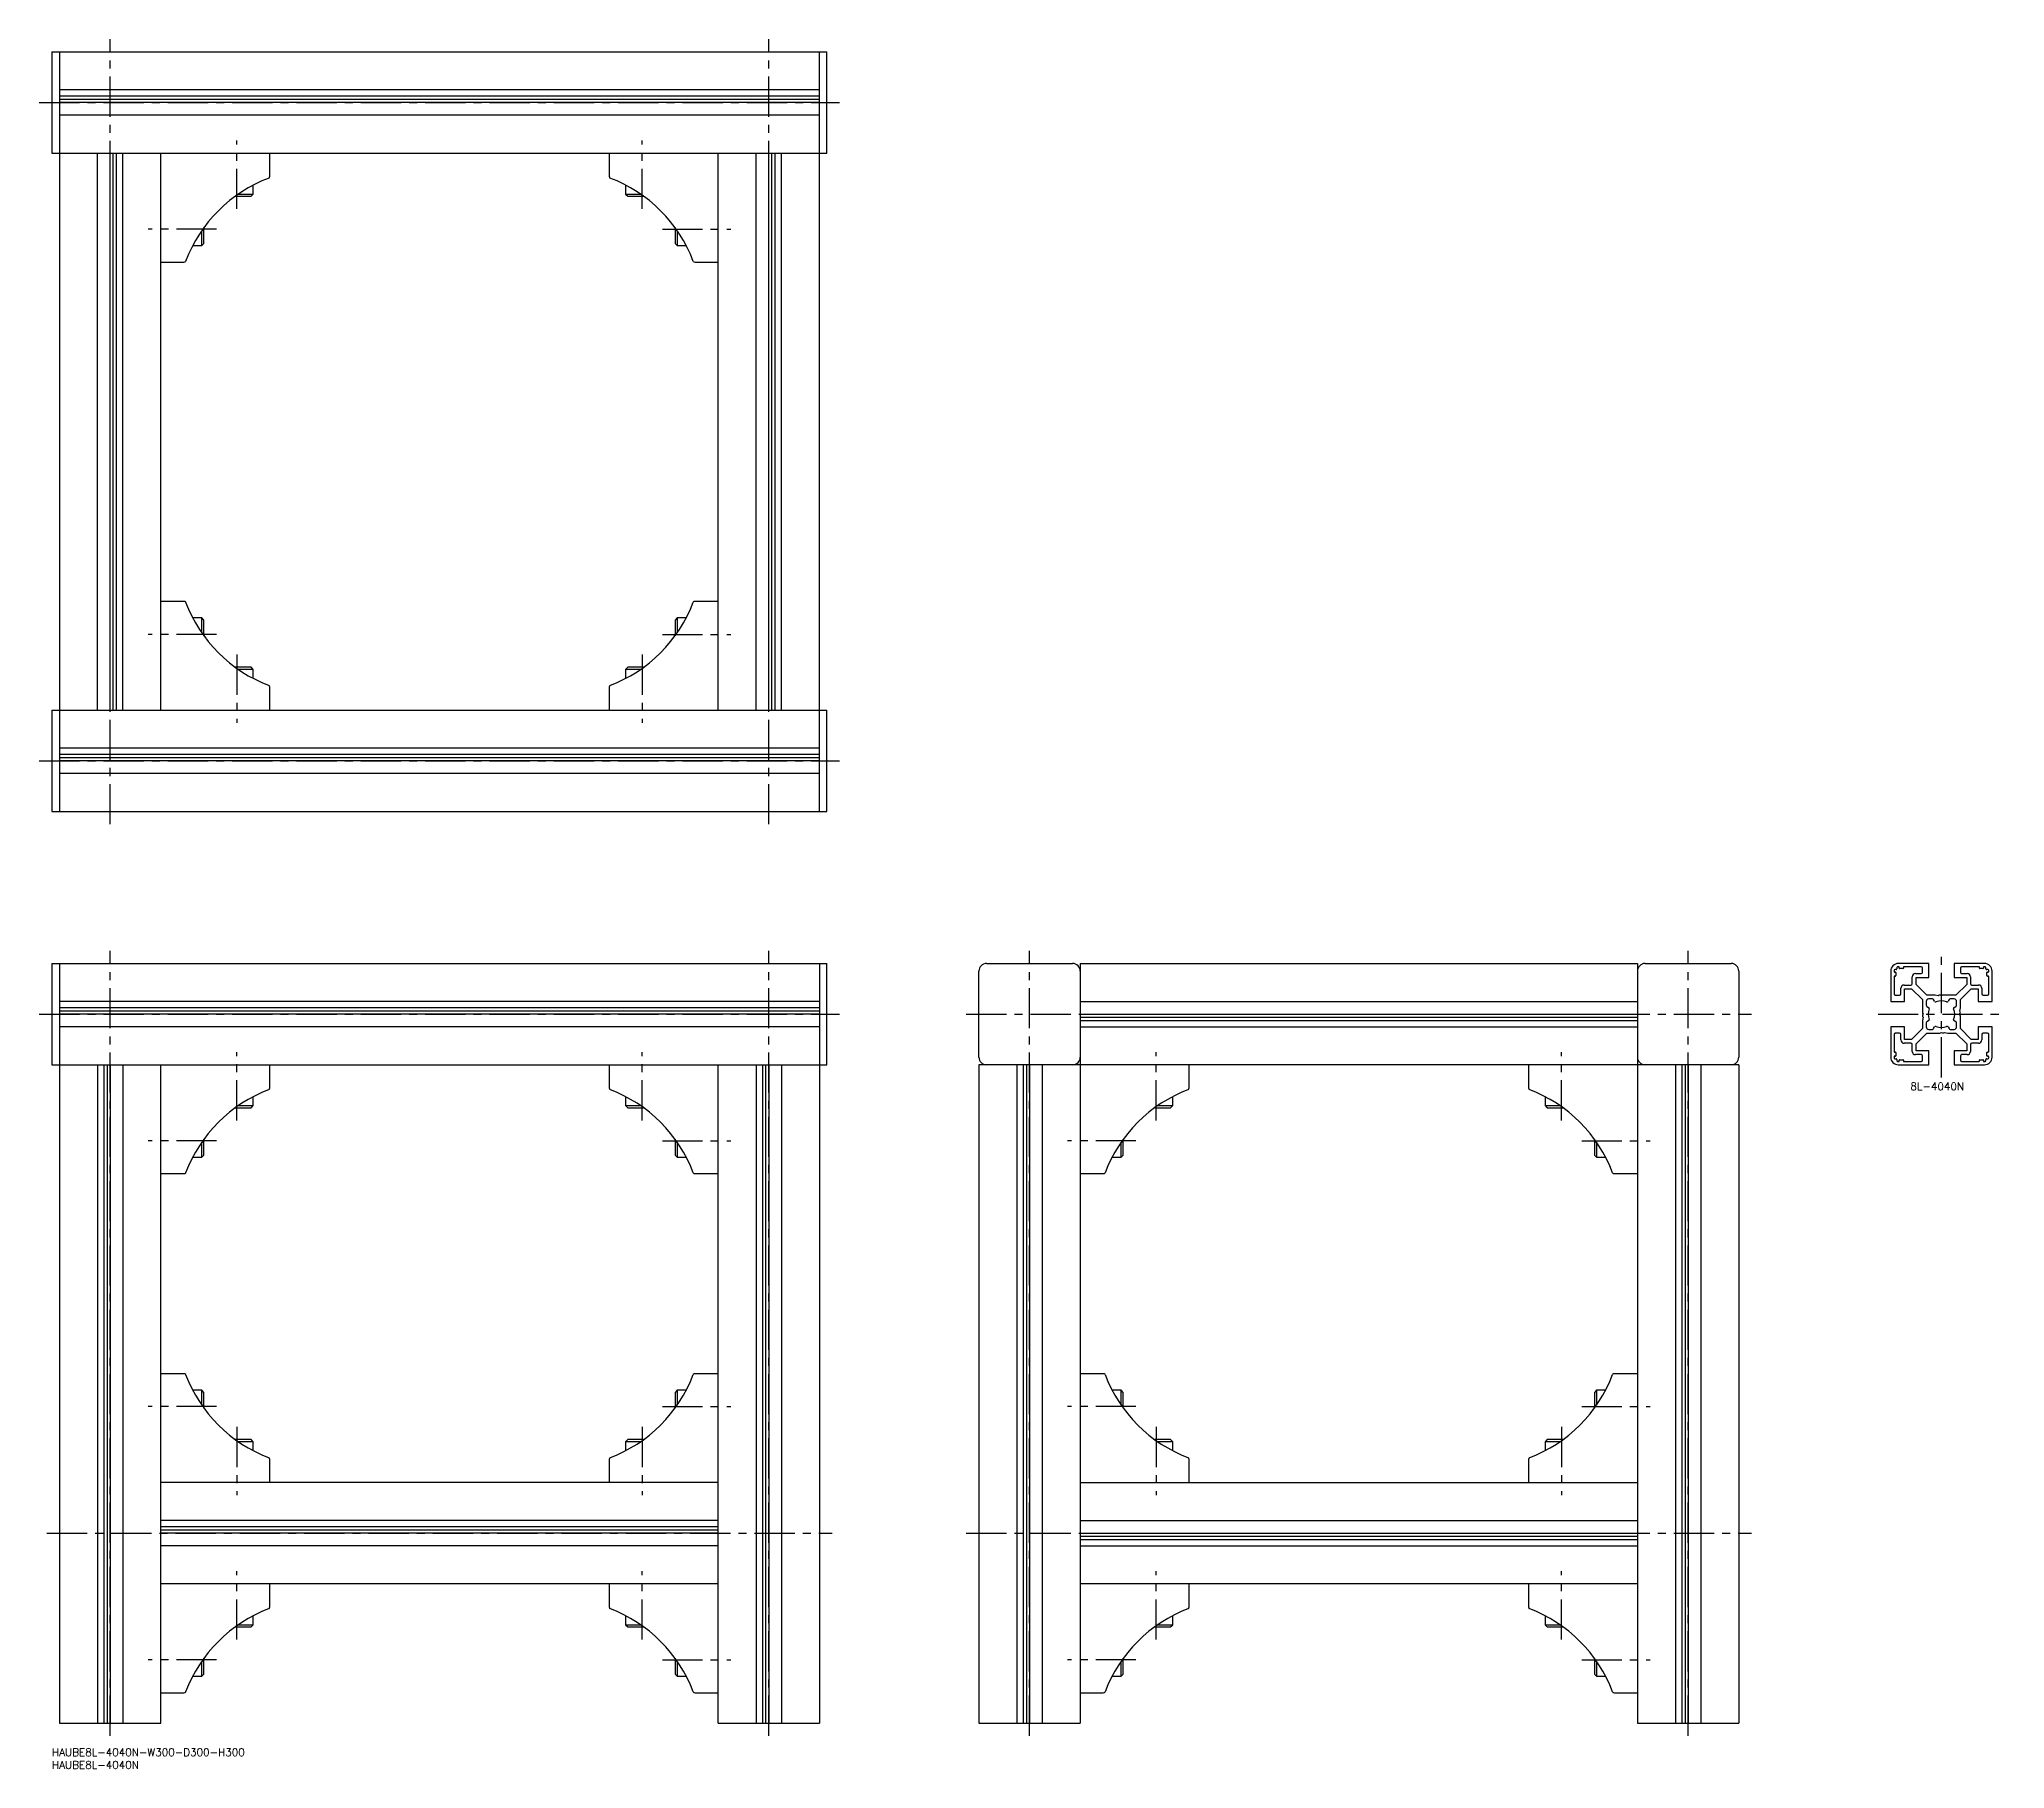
# Model space of a CAD drawing. Extents: x -5 to 771, y -8 to 675.
import ezdxf

# ---------------------------------------------------------------- set-up
doc = ezdxf.new("R2010")
doc.units = 0
doc.header["$LTSCALE"] = 0.5
doc.linetypes.add('CENTER', pattern=[50.8, 31.75, -6.35, 6.35, -6.35])
for name, color, linetype in [('MSM_CENTER', 1, 'CENTER'), ('MSM_CONTINUOUS', 7, 'CONTINUOUS'), ('MSM_PART_NUMBER', 7, 'CONTINUOUS')]:
    doc.layers.add(name, color=color, linetype=linetype)
doc.styles.get("Standard").update_dxf_attribs({"font": 'txt.shx', "height": 3, "bigfont": 'bigfont.shx'})

# ---------------------------------------------------------------- blocks, each defined once
blk = doc.blocks.new('*U8')
at = {"layer": 'MSM_PART_NUMBER'}
blk.add_text('HAUBE8L-4040N-W300-D300-H300', height=3, dxfattribs=at).set_placement((0, -3))
blk = doc.blocks.new('*U9')
at = {"layer": 'MSM_PART_NUMBER'}
blk.add_text('HAUBE8L-4040N', height=3, dxfattribs=at).set_placement((0, -8))
blk = doc.blocks.new('*U10')
at = {"layer": 'MSM_PART_NUMBER'}
blk.add_text('8L-4040N', height=3, dxfattribs=at).set_placement((733.76, 259.97))

msp = doc.modelspace()

# ---------------------------------------------------------------- linework, layer by layer
at = {"layer": 'MSM_CENTER'}
for p, q in [((23, 365), (23, 675)), ((283, 365), (283, 675)), ((-5, 650), (311, 650)), ((73, 608), (73, 635)), ((233, 608), (233, 635)), ((65, 600), (38, 600)), ((241, 600), (268, 600)), ((65, 440), (38, 440)), ((241, 440), (268, 440)), ((73, 432), (73, 405)), ((233, 432), (233, 405)), ((-5, 390), (311, 390)), ((23, 5), (23, 315)), ((283, 5), (283, 315)), ((386, 5), (386, 315)), ((646, 5), (646, 315)), ((746, 265), (746, 315)), ((-5, 290), (311, 290)), ((361, 290), (671, 290)), ((721, 290), (771, 290)), ((73, 248), (73, 275)), ((233, 248), (233, 275)), ((436, 248), (436, 275)), ((596, 248), (596, 275)), ((65, 240), (38, 240)), ((241, 240), (268, 240)), ((428, 240), (401, 240)), ((604, 240), (631, 240)), ((65, 135), (38, 135)), ((241, 135), (268, 135)), ((428, 135), (401, 135)), ((604, 135), (631, 135)), ((73, 127), (73, 100)), ((233, 127), (233, 100)), ((436, 127), (436, 100)), ((596, 127), (596, 100)), ((-2, 85), (308, 85)), ((361, 85), (671, 85)), ((73, 43), (73, 70)), ((233, 43), (233, 70)), ((436, 43), (436, 70)), ((596, 43), (596, 70)), ((65, 35), (38, 35)), ((241, 35), (268, 35)), ((428, 35), (401, 35)), ((604, 35), (631, 35))]:
    msp.add_line(p, q, dxfattribs=at)
at = {"layer": 'MSM_CONTINUOUS'}
for p, q in [((0, 670), (306, 670)), ((0, 670), (0, 630)), ((3, 670), (3, 370)), ((303, 370), (303, 670)), ((306, 630), (306, 670)), ((303, 655), (3, 655)), ((303, 652.5), (3, 652.5)), ((303, 651.22), (3, 651.22)), ((303, 650), (3, 650)), ((303, 645), (3, 645)), ((0, 630), (306, 630)), ((18, 410), (18, 630)), ((23, 410), (23, 630)), ((24.22, 410), (24.22, 630)), ((25.5, 410), (25.5, 630)), ((28, 410), (28, 630)), ((43, 410), (43, 630)), ((86, 620.91), (86, 630)), ((220, 630), (220, 620.91)), ((263, 410), (263, 630)), ((278, 410), (278, 630)), ((283, 410), (283, 630)), ((284.22, 410), (284.22, 630)), ((285.5, 410), (285.5, 630)), ((288, 410), (288, 630)), ((73.61, 613.87), (79.5, 613.87)), ((78.63, 613), (79.5, 613.87)), ((79.5, 613.87), (79.5, 617.42)), ((226.5, 617.42), (226.5, 613.87)), ((226.5, 613.87), (227.37, 613)), ((226.5, 613.87), (232.39, 613.87)), ((72.39, 613), (78.63, 613)), ((227.37, 613), (233.61, 613)), ((59.13, 593.5), (59.13, 599.39)), ((60, 594.37), (60, 600.61)), ((246, 600.61), (246, 594.37)), ((246.87, 599.39), (246.87, 593.5)), ((55.58, 593.5), (59.13, 593.5)), ((59.13, 593.5), (60, 594.37)), ((246, 594.37), (246.87, 593.5)), ((246.87, 593.5), (250.42, 593.5)), ((43, 587), (52.09, 587)), ((253.91, 587), (263, 587)), ((52.09, 453), (43, 453)), ((263, 453), (253.91, 453)), ((59.13, 446.5), (55.58, 446.5)), ((60, 445.63), (59.13, 446.5)), ((59.13, 440.61), (59.13, 446.5)), ((60, 439.39), (60, 445.63)), ((246.87, 446.5), (246, 445.63)), ((246, 445.63), (246, 439.39)), ((250.42, 446.5), (246.87, 446.5)), ((246.87, 446.5), (246.87, 440.61)), ((78.63, 427), (72.39, 427)), ((79.5, 426.13), (78.63, 427)), ((227.37, 427), (226.5, 426.13)), ((233.61, 427), (227.37, 427)), ((79.5, 426.13), (73.61, 426.13)), ((79.5, 422.58), (79.5, 426.13)), ((86, 410), (86, 419.09)), ((220, 419.09), (220, 410)), ((226.5, 426.13), (226.5, 422.58)), ((232.39, 426.13), (226.5, 426.13)), ((0, 410), (306, 410)), ((0, 410), (0, 370)), ((306, 370), (306, 410)), ((303, 395), (3, 395)), ((303, 392.5), (3, 392.5)), ((303, 391.22), (3, 391.22)), ((303, 390), (3, 390)), ((303, 385), (3, 385)), ((0, 370), (306, 370)), ((0, 310), (306, 310)), ((0, 310), (0, 270)), ((3, 310), (3, 10)), ((303, 310), (303, 10)), ((306, 270), (306, 310)), ((366, 273), (366, 307)), ((369, 310), (403, 310)), ((406, 310), (406, 10)), ((406, 310), (626, 310)), ((626, 310), (626, 10)), ((629, 310), (663, 310)), ((666, 307), (666, 273)), ((726, 307), (726, 295)), ((727.3, 307.3), (727.3, 306.8)), ((727.3, 304.8), (727.3, 298)), ((727.5, 306.6), (727.8, 306.6)), ((727.8, 305), (727.5, 305)), ((728.1, 307.6), (727.6, 307.6)), ((728, 306.4), (728, 305.2)), ((728.4, 308.4), (728.4, 307.9)), ((729.2, 308.7), (728.7, 308.7)), ((741, 310), (729, 310)), ((729.4, 308.2), (729.4, 308.5)), ((730.8, 308), (729.6, 308)), ((731, 308.5), (731, 308.2)), ((738, 308.7), (731.2, 308.7)), ((734.5, 302), (734.5, 304.7)), ((735.8, 306), (738, 306)), ((736, 301.77), (736, 304.5)), ((736, 304.5), (741, 304.5)), ((738.5, 306.5), (738.5, 308.2)), ((741, 304.5), (741, 310)), ((763, 310), (751, 310)), ((751, 310), (751, 304.5)), ((751, 304.5), (756, 304.5)), ((753.5, 308.2), (753.5, 306.5)), ((760.8, 308.7), (754, 308.7)), ((754, 306), (756.2, 306)), ((756, 304.5), (756, 301.77)), ((757.5, 304.7), (757.5, 302)), ((761, 308.2), (761, 308.5)), ((762.4, 308), (761.2, 308)), ((762.6, 308.5), (762.6, 308.2)), ((763.3, 308.7), (762.8, 308.7)), ((763.6, 307.9), (763.6, 308.4)), ((764.4, 307.6), (763.9, 307.6)), ((764, 305.2), (764, 306.4)), ((764.2, 306.6), (764.5, 306.6)), ((764.5, 305), (764.2, 305)), ((764.7, 306.8), (764.7, 307.3)), ((764.7, 298), (764.7, 304.8)), ((766, 295), (766, 307)), ((303, 295), (3, 295)), ((406, 295), (626, 295)), ((726, 295), (731.5, 295)), ((727.8, 297.5), (729.5, 297.5)), ((730, 298), (730, 300.2)), ((731.3, 301.5), (734, 301.5)), ((731.5, 295), (731.5, 300)), ((731.5, 300), (734.23, 300)), ((734.23, 300), (738.5, 295.73)), ((740.27, 297.5), (736, 301.77)), ((738.5, 295.73), (738.5, 290.65)), ((740, 295), (740, 293.49)), ((743.5, 297.5), (740.27, 297.5)), ((742.51, 296), (741, 296)), ((743.31, 295.06), (742.95, 295.73)), ((744.78, 297.25), (743.5, 297.5)), ((745.1, 297.43), (744.78, 297.25)), ((746, 297.2), (745.6, 297.43)), ((746.4, 297.43), (746, 297.2)), ((751.73, 297.5), (746.65, 297.5)), ((749.05, 295.73), (748.69, 295.06)), ((751, 296), (749.49, 296)), ((756, 301.77), (751.73, 297.5)), ((752, 293.49), (752, 295)), ((753.5, 295.73), (757.77, 300)), ((753.5, 292.5), (753.5, 295.73)), ((757.77, 300), (760.5, 300)), ((758, 301.5), (760.7, 301.5)), ((760.5, 300), (760.5, 295)), ((760.5, 295), (766, 295)), ((762, 300.2), (762, 298)), ((762.5, 297.5), (764.2, 297.5)), ((303, 292.5), (3, 292.5)), ((303, 291.22), (3, 291.22)), ((303, 290), (3, 290)), ((406, 290), (626, 290)), ((406, 288.78), (626, 288.78)), ((406, 287.5), (626, 287.5)), ((738.75, 288.78), (738.5, 287.5)), ((738.5, 287.5), (738.5, 284.27)), ((738.57, 290.4), (738.8, 290)), ((738.8, 290), (738.57, 289.6)), ((738.57, 289.1), (738.75, 288.78)), ((740.27, 293.05), (740.94, 292.69)), ((740.94, 287.31), (740.27, 286.95)), ((751.06, 292.69), (751.73, 293.05)), ((751.73, 286.95), (751.06, 287.31)), ((753.2, 290), (753.43, 290.4)), ((753.43, 289.6), (753.2, 290)), ((753.25, 291.22), (753.5, 292.5)), ((753.43, 290.9), (753.25, 291.22)), ((753.5, 284.27), (753.5, 289.35)), ((303, 285), (3, 285)), ((406, 285), (626, 285)), ((731.5, 285), (726, 285)), ((726, 285), (726, 273)), ((727.3, 282), (727.3, 275.2)), ((729.5, 282.5), (727.8, 282.5)), ((730, 279.8), (730, 282)), ((731.5, 280), (731.5, 285)), ((734.23, 280), (731.5, 280)), ((738.5, 284.27), (734.23, 280)), ((736, 278.23), (740.27, 282.5)), ((740, 286.51), (740, 285)), ((740.27, 282.5), (745.35, 282.5)), ((741, 284), (742.51, 284)), ((742.95, 284.27), (743.31, 284.94)), ((745.6, 282.57), (746, 282.8)), ((746, 282.8), (746.4, 282.57)), ((746.9, 282.57), (747.22, 282.75)), ((747.22, 282.75), (748.5, 282.5)), ((748.5, 282.5), (751.73, 282.5)), ((748.69, 284.94), (749.05, 284.27)), ((749.49, 284), (751, 284)), ((751.73, 282.5), (756, 278.23)), ((752, 285), (752, 286.51)), ((757.77, 280), (753.5, 284.27)), ((760.5, 280), (757.77, 280)), ((766, 285), (760.5, 285)), ((760.5, 285), (760.5, 280)), ((762, 282), (762, 279.8)), ((764.2, 282.5), (762.5, 282.5)), ((764.7, 275.2), (764.7, 282)), ((766, 273), (766, 285)), ((727.3, 273.2), (727.3, 272.7)), ((727.5, 275), (727.8, 275)), ((727.8, 273.4), (727.5, 273.4)), ((727.6, 272.4), (728.1, 272.4)), ((728, 274.8), (728, 273.6)), ((728.4, 272.1), (728.4, 271.6)), ((729.4, 271.5), (729.4, 271.8)), ((729.6, 272), (730.8, 272)), ((731, 271.8), (731, 271.5)), ((734, 278.5), (731.3, 278.5)), ((734.5, 275.3), (734.5, 278)), ((738, 274), (735.8, 274)), ((736, 275.5), (736, 278.23)), ((741, 275.5), (736, 275.5)), ((738.5, 271.8), (738.5, 273.5)), ((741, 270), (741, 275.5)), ((756, 275.5), (751, 275.5)), ((751, 275.5), (751, 270)), ((753.5, 273.5), (753.5, 271.8)), ((756.2, 274), (754, 274)), ((756, 278.23), (756, 275.5)), ((757.5, 278), (757.5, 275.3)), ((760.7, 278.5), (758, 278.5)), ((761, 271.5), (761, 271.8)), ((761.2, 272), (762.4, 272)), ((762.6, 271.8), (762.6, 271.5)), ((763.6, 271.6), (763.6, 272.1)), ((763.9, 272.4), (764.4, 272.4)), ((764, 273.6), (764, 274.8)), ((764.2, 275), (764.5, 275)), ((764.5, 273.4), (764.2, 273.4)), ((764.7, 272.7), (764.7, 273.2)), ((0, 270), (306, 270)), ((18, 270), (18, 10)), ((20.5, 270), (20.5, 10)), ((21.78, 270), (21.78, 10)), ((23, 270), (23, 10)), ((28, 270), (28, 10)), ((43, 10), (43, 270)), ((86, 260.91), (86, 270)), ((220, 270), (220, 260.91)), ((263, 10), (263, 270)), ((278, 270), (278, 10)), ((280.5, 270), (280.5, 10)), ((281.78, 270), (281.78, 10)), ((283, 270), (283, 10)), ((288, 270), (288, 10)), ((666, 270), (366, 270)), ((366, 270), (366, 10)), ((381, 270), (381, 10)), ((383.5, 270), (383.5, 10)), ((384.78, 270), (384.78, 10)), ((386, 270), (386, 10)), ((391, 270), (391, 10)), ((449, 260.91), (449, 270)), ((583, 270), (583, 260.91)), ((641, 270), (641, 10)), ((643.5, 270), (643.5, 10)), ((644.78, 270), (644.78, 10)), ((646, 270), (646, 10)), ((651, 270), (651, 10)), ((666, 270), (666, 10)), ((728.7, 271.3), (729.2, 271.3)), ((729, 270), (741, 270)), ((731.2, 271.3), (738, 271.3)), ((751, 270), (763, 270)), ((754, 271.3), (760.8, 271.3)), ((762.8, 271.3), (763.3, 271.3)), ((79.5, 253.87), (79.5, 257.42)), ((226.5, 257.42), (226.5, 253.87)), ((442.5, 253.87), (442.5, 257.42)), ((589.5, 257.42), (589.5, 253.87)), ((72.39, 253), (78.63, 253)), ((73.61, 253.87), (79.5, 253.87)), ((78.63, 253), (79.5, 253.87)), ((226.5, 253.87), (227.37, 253)), ((226.5, 253.87), (232.39, 253.87)), ((227.37, 253), (233.61, 253)), ((435.39, 253), (441.63, 253)), ((436.61, 253.87), (442.5, 253.87)), ((441.63, 253), (442.5, 253.87)), ((589.5, 253.87), (590.37, 253)), ((589.5, 253.87), (595.39, 253.87)), ((590.37, 253), (596.61, 253)), ((60, 234.37), (60, 240.61)), ((246, 240.61), (246, 234.37)), ((423, 234.37), (423, 240.61)), ((609, 240.61), (609, 234.37)), ((55.58, 233.5), (59.13, 233.5)), ((59.13, 233.5), (59.13, 239.39)), ((59.13, 233.5), (60, 234.37)), ((246, 234.37), (246.87, 233.5)), ((246.87, 239.39), (246.87, 233.5)), ((246.87, 233.5), (250.42, 233.5)), ((418.58, 233.5), (422.13, 233.5)), ((422.13, 233.5), (422.13, 239.39)), ((422.13, 233.5), (423, 234.37)), ((609, 234.37), (609.87, 233.5)), ((609.87, 239.39), (609.87, 233.5)), ((609.87, 233.5), (613.42, 233.5)), ((43, 227), (52.09, 227)), ((253.91, 227), (263, 227)), ((406, 227), (415.09, 227)), ((616.91, 227), (626, 227)), ((52.09, 148), (43, 148)), ((263, 148), (253.91, 148)), ((415.09, 148), (406, 148)), ((626, 148), (616.91, 148)), ((59.13, 141.5), (55.58, 141.5)), ((60, 140.63), (59.13, 141.5)), ((59.13, 135.61), (59.13, 141.5)), ((60, 134.39), (60, 140.63)), ((246.87, 141.5), (246, 140.63)), ((246, 140.63), (246, 134.39)), ((250.42, 141.5), (246.87, 141.5)), ((246.87, 141.5), (246.87, 135.61)), ((422.13, 141.5), (418.58, 141.5)), ((423, 140.63), (422.13, 141.5)), ((422.13, 135.61), (422.13, 141.5)), ((423, 134.39), (423, 140.63)), ((609.87, 141.5), (609, 140.63)), ((609, 140.63), (609, 134.39)), ((613.42, 141.5), (609.87, 141.5)), ((609.87, 141.5), (609.87, 135.61)), ((78.63, 122), (72.39, 122)), ((79.5, 121.13), (73.61, 121.13)), ((79.5, 121.13), (78.63, 122)), ((79.5, 117.58), (79.5, 121.13)), ((227.37, 122), (226.5, 121.13)), ((226.5, 121.13), (226.5, 117.58)), ((232.39, 121.13), (226.5, 121.13)), ((233.61, 122), (227.37, 122)), ((441.63, 122), (435.39, 122)), ((442.5, 121.13), (436.61, 121.13)), ((442.5, 121.13), (441.63, 122)), ((442.5, 117.58), (442.5, 121.13)), ((590.37, 122), (589.5, 121.13)), ((589.5, 121.13), (589.5, 117.58)), ((595.39, 121.13), (589.5, 121.13)), ((596.61, 122), (590.37, 122)), ((86, 105), (86, 114.09)), ((220, 114.09), (220, 105)), ((449, 105), (449, 114.09)), ((583, 114.09), (583, 105)), ((263, 105), (43, 105)), ((406, 105), (626, 105)), ((263, 90), (43, 90)), ((263, 87.5), (43, 87.5)), ((263, 86.22), (43, 86.22)), ((406, 90), (626, 90)), ((263, 85), (43, 85)), ((263, 80), (43, 80)), ((406, 85), (626, 85)), ((406, 83.78), (626, 83.78)), ((406, 82.5), (626, 82.5)), ((406, 80), (626, 80)), ((263, 65), (43, 65)), ((86, 55.91), (86, 65)), ((220, 65), (220, 55.91)), ((626, 65), (406, 65)), ((449, 55.91), (449, 65)), ((583, 65), (583, 55.91)), ((72.39, 48), (78.63, 48)), ((73.61, 48.87), (79.5, 48.87)), ((78.63, 48), (79.5, 48.87)), ((79.5, 48.87), (79.5, 52.42)), ((226.5, 52.42), (226.5, 48.87)), ((226.5, 48.87), (227.37, 48)), ((226.5, 48.87), (232.39, 48.87)), ((227.37, 48), (233.61, 48)), ((435.39, 48), (441.63, 48)), ((436.61, 48.87), (442.5, 48.87)), ((441.63, 48), (442.5, 48.87)), ((442.5, 48.87), (442.5, 52.42)), ((589.5, 52.42), (589.5, 48.87)), ((589.5, 48.87), (590.37, 48)), ((589.5, 48.87), (595.39, 48.87)), ((590.37, 48), (596.61, 48)), ((59.13, 28.5), (59.13, 34.39)), ((60, 29.37), (60, 35.61)), ((246, 35.61), (246, 29.37)), ((246.87, 34.39), (246.87, 28.5)), ((422.13, 28.5), (422.13, 34.39)), ((423, 29.37), (423, 35.61)), ((609, 35.61), (609, 29.37)), ((609.87, 34.39), (609.87, 28.5)), ((55.58, 28.5), (59.13, 28.5)), ((59.13, 28.5), (60, 29.37)), ((246, 29.37), (246.87, 28.5)), ((246.87, 28.5), (250.42, 28.5)), ((418.58, 28.5), (422.13, 28.5)), ((422.13, 28.5), (423, 29.37)), ((609, 29.37), (609.87, 28.5)), ((609.87, 28.5), (613.42, 28.5)), ((43, 22), (52.09, 22)), ((253.91, 22), (263, 22)), ((406, 22), (415.09, 22)), ((616.91, 22), (626, 22)), ((3, 10), (43, 10)), ((263, 10), (303, 10)), ((366, 10), (406, 10)), ((626, 10), (666, 10))]:
    msp.add_line(p, q, dxfattribs=at)
for centre, radius, start, end in [((85, 620.91), 1, 315, 0), ((221, 620.91), 1, 180, 225), ((105.78, 567.22), 56.67, 110.7505, 159.2495), ((200.22, 567.22), 56.67, 20.7505, 69.2495), ((52.09, 588), 1, 270, 315), ((253.91, 588), 1, 225, 270), ((52.09, 452), 1, 45, 90), ((105.78, 472.78), 56.67, 200.7505, 249.2495), ((200.22, 472.78), 56.67, 290.7505, 339.2495), ((253.91, 452), 1, 90, 135), ((85, 419.09), 1, 0, 45), ((221, 419.09), 1, 135, 180), ((369, 307), 3, 90, 180), ((403, 307), 3, 0, 90), ((629, 307), 3, 90, 180), ((663, 307), 3, 0, 90), ((729, 307), 3, 90, 180), ((727.6, 307.3), 0.3, 90, 180), ((727.5, 306.8), 0.2, 180, 270), ((727.5, 304.8), 0.2, 90, 180), ((727.8, 306.4), 0.2, 0, 90), ((727.8, 305.2), 0.2, 270, 0), ((728.1, 307.9), 0.3, 270, 0), ((728.7, 308.4), 0.3, 90, 180), ((729.2, 308.5), 0.2, 0, 90), ((729.6, 308.2), 0.2, 180, 270), ((730.8, 308.2), 0.2, 270, 0), ((731.2, 308.5), 0.2, 90, 180), ((735.8, 304.7), 1.3, 90, 180), ((738, 308.2), 0.5, 0, 90), ((738, 306.5), 0.5, 270, 0), ((754, 308.2), 0.5, 90, 180), ((754, 306.5), 0.5, 180, 270), ((756.2, 304.7), 1.3, 0, 90), ((760.8, 308.5), 0.2, 0, 90), ((761.2, 308.2), 0.2, 180, 270), ((762.4, 308.2), 0.2, 270, 0), ((762.8, 308.5), 0.2, 90, 180), ((763, 307), 3, 0, 90), ((763.3, 308.4), 0.3, 0, 90), ((763.9, 307.9), 0.3, 180, 270), ((764.2, 306.4), 0.2, 90, 180), ((764.2, 305.2), 0.2, 180, 270), ((764.4, 307.3), 0.3, 0, 90), ((764.5, 306.8), 0.2, 270, 0), ((764.5, 304.8), 0.2, 0, 90), ((727.8, 298), 0.5, 180, 270), ((729.5, 298), 0.5, 270, 0), ((731.3, 300.2), 1.3, 90, 180), ((734, 302), 0.5, 270, 0), ((741, 295), 1, 90, 180), ((742.51, 295.5), 0.5, 28, 90), ((743.75, 295.29), 0.5, 208, 293.01146), ((746, 290), 5.25, 66.98854, 113.01146), ((745.35, 297), 0.5, 60, 120), ((746.65, 297), 0.5, 90, 120), ((748.25, 295.29), 0.5, 246.98854, 332), ((749.49, 295.5), 0.5, 90, 152), ((751, 295), 1, 0, 90), ((758, 302), 0.5, 180, 270), ((760.7, 300.2), 1.3, 0, 90), ((762.5, 298), 0.5, 180, 270), ((764.2, 298), 0.5, 270, 0), ((739, 290.65), 0.5, 180, 210), ((739, 289.35), 0.5, 150, 210), ((740.5, 293.49), 0.5, 180, 242), ((746, 290), 5.25, 156.98854, 203.01146), ((740.71, 292.25), 0.5, 336.98854, 62), ((740.71, 287.75), 0.5, 298, 23.01146), ((751.29, 292.25), 0.5, 118, 203.01146), ((751.29, 287.75), 0.5, 156.98854, 242), ((746, 290), 5.25, 336.98854, 23.01146), ((751.5, 293.49), 0.5, 298, 0), ((753, 290.65), 0.5, 330, 30), ((753, 289.35), 0.5, 0, 30), ((727.8, 282), 0.5, 90, 180), ((729.5, 282), 0.5, 0, 90), ((731.3, 279.8), 1.3, 180, 270), ((740.5, 286.51), 0.5, 118, 180), ((741, 285), 1, 180, 270), ((742.51, 284.5), 0.5, 270, 332), ((743.75, 284.71), 0.5, 66.98854, 152), ((746, 290), 5.25, 246.98854, 293.01146), ((745.35, 283), 0.5, 270, 300), ((746.65, 283), 0.5, 240, 300), ((748.25, 284.71), 0.5, 28, 113.01146), ((749.49, 284.5), 0.5, 208, 270), ((751, 285), 1, 270, 0), ((751.5, 286.51), 0.5, 0, 62), ((760.7, 279.8), 1.3, 270, 0), ((762.5, 282), 0.5, 90, 180), ((764.2, 282), 0.5, 0, 90), ((369, 273), 3, 180, 270), ((403, 273), 3, 270, 0), ((629, 273), 3, 180, 270), ((663, 273), 3, 270, 0), ((729, 273), 3, 180, 270), ((727.5, 275.2), 0.2, 180, 270), ((727.5, 273.2), 0.2, 90, 180), ((727.6, 272.7), 0.3, 180, 270), ((727.8, 274.8), 0.2, 0, 90), ((727.8, 273.6), 0.2, 270, 0), ((728.1, 272.1), 0.3, 0, 90), ((728.7, 271.6), 0.3, 180, 270), ((729.6, 271.8), 0.2, 90, 180), ((730.8, 271.8), 0.2, 0, 90), ((734, 278), 0.5, 0, 90), ((735.8, 275.3), 1.3, 180, 270), ((738, 273.5), 0.5, 0, 90), ((738, 271.8), 0.5, 270, 0), ((754, 273.5), 0.5, 90, 180), ((754, 271.8), 0.5, 180, 270), ((756.2, 275.3), 1.3, 270, 0), ((758, 278), 0.5, 90, 180), ((761.2, 271.8), 0.2, 90, 180), ((762.4, 271.8), 0.2, 0, 90), ((763, 273), 3, 270, 0), ((763.3, 271.6), 0.3, 270, 0), ((763.9, 272.1), 0.3, 90, 180), ((764.2, 274.8), 0.2, 90, 180), ((764.2, 273.6), 0.2, 180, 270), ((764.4, 272.7), 0.3, 270, 0), ((764.5, 275.2), 0.2, 270, 0), ((764.5, 273.2), 0.2, 0, 90), ((729.2, 271.5), 0.2, 270, 0), ((731.2, 271.5), 0.2, 180, 270), ((760.8, 271.5), 0.2, 270, 0), ((762.8, 271.5), 0.2, 180, 270), ((105.78, 207.22), 56.67, 110.7505, 159.2495), ((85, 260.91), 1, 315, 0), ((221, 260.91), 1, 180, 225), ((200.22, 207.22), 56.67, 20.7505, 69.2495), ((468.78, 207.22), 56.67, 110.7505, 159.2495), ((448, 260.91), 1, 315, 0), ((584, 260.91), 1, 180, 225), ((563.22, 207.22), 56.67, 20.7505, 69.2495), ((52.09, 228), 1, 270, 315), ((253.91, 228), 1, 225, 270), ((415.09, 228), 1, 270, 315), ((616.91, 228), 1, 225, 270), ((52.09, 147), 1, 45, 90), ((105.78, 167.78), 56.67, 200.7505, 249.2495), ((200.22, 167.78), 56.67, 290.7505, 339.2495), ((253.91, 147), 1, 90, 135), ((415.09, 147), 1, 45, 90), ((468.78, 167.78), 56.67, 200.7505, 249.2495), ((563.22, 167.78), 56.67, 290.7505, 339.2495), ((616.91, 147), 1, 90, 135), ((85, 114.09), 1, 0, 45), ((221, 114.09), 1, 135, 180), ((448, 114.09), 1, 0, 45), ((584, 114.09), 1, 135, 180), ((105.78, 2.22), 56.67, 110.7505, 159.2495), ((85, 55.91), 1, 315, 0), ((221, 55.91), 1, 180, 225), ((200.22, 2.22), 56.67, 20.7505, 69.2495), ((468.78, 2.22), 56.67, 110.7505, 159.2495), ((448, 55.91), 1, 315, 0), ((584, 55.91), 1, 180, 225), ((563.22, 2.22), 56.67, 20.7505, 69.2495), ((52.09, 23), 1, 270, 315), ((253.91, 23), 1, 225, 270), ((415.09, 23), 1, 270, 315), ((616.91, 23), 1, 225, 270)]:
    msp.add_arc(centre, radius, start, end, dxfattribs=at)

# ---------------------------------------------------------------- block references
for name in ['*U10', '*U8', '*U9']:
    msp.add_blockref(name, (0, 0), dxfattribs=at)

doc.saveas('drawing.dxf')
